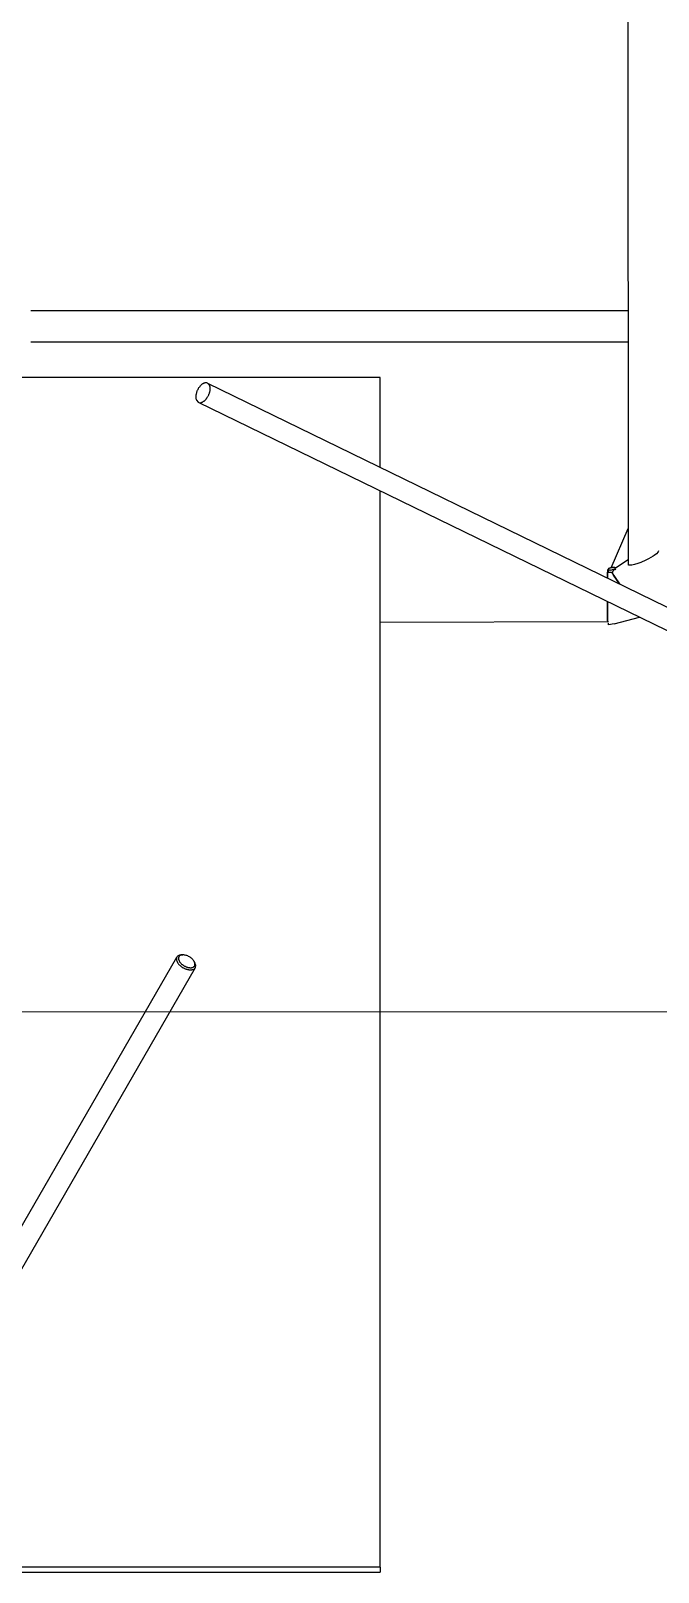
# Model space of a CAD drawing. Header units: millimetres. Extents: x -187347 to 135007, y -6415 to 292048.
# Drawn here: x -45450 to -45037, y 7686 to 8700 of the extents above; entities that cross this region are included whole.
import ezdxf

# ---------------------------------------------------------------- set-up
doc = ezdxf.new("R2010")
doc.units = ezdxf.units.MM
doc.header["$LTSCALE"] = 100
doc.linetypes.add('Z_LINE-CNTR', pattern=[17, 12, -2, 1, -2])
doc.layers.get('0').update_dxf_attribs({"lineweight": 18})
doc.layers.add('Layout Cabinplant', color=30, linetype='Continuous')
doc.layers.add('S-GRID', color=7, linetype='Continuous', lineweight=5)

# ---------------------------------------------------------------- blocks, each defined once
blk = doc.blocks.new('CP_Giblet area_New')
at = {"color": 0, "linetype": 'Continuous'}
for p, q in [((4281.5, 965.9), (4043.5, 965.9)), ((4043.5, 962.5), (4043.5, 965.9)), ((4043.5, 962.5), (4043.5, 254.5)), ((4043.5, 962.5), (4281.5, 962.5)), ((4165.2, 568.2), (4389.6, 957)), ((4401.8, 950), (4177.3, 561.2)), ((4165.5, 564.7), (4165.9, 564.1)), ((4174.1, 559.8), (4173.3, 559.8)), ((4163.2, 196.2), (3760.3, 392.4)), ((4157.1, 183.6), (3754.1, 379.9)), ((3889.4, 341.9), (3872.8, 337.6)), ((3889.4, 341.9), (3893.1, 342.6)), ((3893.1, 342.6), (3893.3, 341.4)), ((3893.6, 340.7), (4043.5, 341.1)), ((3893.9, 339.3), (3893.6, 340.7)), ((3893.6, 340.7), (3893.8, 339.8)), ((3893.8, 339.8), (3893.9, 339.3)), ((3893.8, 338.1), (3893.9, 339.3)), ((3893.9, 339.3), (3893.8, 338.1)), ((3893.8, 327.4), (3893.8, 338.1)), ((3893.8, 338.1), (3893.8, 327.4)), ((3891.2, 308.1), (3886, 315.7)), ((3886, 315.7), (3889.9, 309.9)), ((3891.5, 305.1), (3880.3, 279.3)), ((3888.6, 305.1), (3880.3, 299.6)), ((3890, 306.9), (3888.9, 305.9)), ((3889.9, 309.9), (3890.3, 309.1)), ((3891.8, 306.6), (3890.9, 306.4)), ((3893.8, 308.1), (3891.2, 308.1)), ((3893.9, 310.8), (3893.8, 311.8)), ((3893.8, 311.8), (3893.8, 308.1)), ((3893.8, 308.1), (3893.9, 310.8)), ((3893.9, 306.7), (3893.8, 308.1)), ((3860.3, 294), (3860.6, 294.7)), ((3860.6, 294.7), (3861.7, 295.9)), ((3861.7, 295.9), (3863.1, 297)), ((3863.1, 297), (3863.9, 297.5)), ((3863.9, 297.5), (3866.9, 299.2)), ((3866.9, 299.2), (3869.1, 300.3)), ((3869.1, 300.3), (3871.4, 301.4)), ((3871.4, 301.4), (3872, 301.6)), ((3872, 301.6), (3873.8, 302.3)), ((3873.8, 302.3), (3876, 303)), ((3876, 303), (3877.8, 303.4)), ((3877.8, 303.4), (3879.2, 303.5)), ((3879.2, 303.5), (3880.1, 303.3)), ((3880.1, 303.3), (3880.3, -286.7)), ((4043.5, 239), (4043.5, 179.9)), ((4164.5, 194.8), (4163.2, 196.2)), ((4155.8, 185), (4157.1, 183.6)), ((4043.5, 179.9), (4281.5, 179.9)), ((3880.3, 156.7), (4273.5, 156.7)), ((3880.3, 136.1), (4273.5, 136.1))]:
    blk.add_line(p, q, dxfattribs=at)
for points in [[(4165.2, 568.2), (4165, 567.4), (4164.9, 566.6), (4165.2, 565.7), (4165.5, 564.7)], [(4177.3, 561.2), (4177.6, 562.1), (4177.6, 563.1), (4177.4, 563.6), (4177.2, 564.1), (4176.9, 564.7), (4176.6, 565.2), (4176.2, 565.8), (4175.7, 566.3), (4175.1, 566.8), (4174.6, 567.3), (4173.9, 567.8), (4173.3, 568.2), (4172.6, 568.6), (4171.9, 568.9), (4171.1, 569.1), (4170.4, 569.4), (4169.7, 569.5), (4169, 569.6), (4168.4, 569.6), (4167.8, 569.6), (4167.2, 569.5), (4166.7, 569.4), (4165.8, 568.9), (4165.2, 568.2)], [(4173.3, 559.8), (4174.3, 559.9), (4175.3, 560.2), (4175.5, 560.4), (4175.8, 560.6), (4175.9, 560.9), (4176.1, 561.3), (4176.2, 561.8), (4176.3, 562.4), (4176.2, 562.9), (4176, 563.3), (4175.8, 563.8), (4175.5, 564.3), (4175.1, 564.8), (4174.7, 565.3), (4174.2, 565.8), (4173.7, 566.2), (4173.2, 566.6), (4172.6, 567), (4171.9, 567.3), (4171.3, 567.6), (4170.7, 567.8), (4170, 568), (4169.4, 568.1), (4168.8, 568.2), (4168.2, 568.2), (4167.7, 568.2), (4167.2, 568.1), (4166.7, 567.9), (4166.3, 567.7), (4166, 567.4), (4165.7, 567.1), (4165.5, 566.8), (4165.4, 566.4), (4165.4, 566), (4165.5, 565), (4165.9, 564.1)], [(4165.9, 564.1), (4166.5, 563.2), (4167.2, 562.4), (4168.1, 561.7), (4169.1, 561)], [(4169.1, 561), (4170.2, 560.5), (4171.3, 560.1), (4172.3, 559.9), (4173.3, 559.8)], [(4174.1, 559.8), (4175.1, 559.9), (4176.1, 560.2), (4176.8, 560.6), (4177.3, 561.2)], [(3888.3, 306.4), (3888.5, 306.3), (3888.6, 306.2), (3888.9, 306.1), (3889.3, 306.1), (3889.6, 306.2), (3889.9, 306.2), (3890.4, 306.3), (3890.9, 306.4)], [(3888.9, 305.9), (3888.8, 305.5), (3888.6, 305.1)], [(3888.6, 305.1), (3888.8, 305.1), (3889.1, 305), (3889.3, 304.9), (3889.6, 304.9), (3889.9, 304.9), (3890.2, 304.9), (3890.8, 305), (3891.5, 305.1)], [(3890, 306.9), (3890.2, 307.1), (3890.3, 307.3), (3890.5, 307.8), (3890.6, 308.3)], [(3891.5, 305.1), (3892.2, 305.3), (3892.8, 305.5), (3893, 305.6), (3893.2, 305.7), (3893.4, 305.9), (3893.5, 306.2), (3893.7, 306.4), (3893.9, 306.7)], [(3891.8, 306.6), (3892.4, 306.7), (3892.9, 306.9), (3893.1, 307), (3893.3, 307.1), (3893.4, 307.3), (3893.6, 307.6), (3893.7, 307.8), (3893.8, 308.1)], [(4163.2, 196.2), (4162.3, 196.5), (4161.3, 196.4), (4160.8, 196.2), (4160.3, 196), (4159.7, 195.6), (4159.2, 195.2), (4158.7, 194.8), (4158.2, 194.3), (4157.7, 193.7), (4157.3, 193.1), (4156.9, 192.4), (4156.5, 191.7), (4156.2, 191), (4155.9, 190.3), (4155.7, 189.5), (4155.5, 188.8), (4155.4, 188.1), (4155.4, 187.4), (4155.5, 186.2), (4155.8, 185)], [(4157.1, 183.6), (4158, 183.4), (4158.9, 183.5), (4159.5, 183.7), (4160, 183.9), (4160.5, 184.2), (4161, 184.6), (4161.6, 185.1), (4162.1, 185.6), (4162.5, 186.2), (4163, 186.8), (4163.4, 187.5), (4163.7, 188.2), (4164.1, 188.9), (4164.3, 189.6), (4164.5, 190.3), (4164.7, 191.1), (4164.8, 191.7), (4164.9, 192.5), (4164.8, 193.7), (4164.5, 194.8)]]:
    blk.add_spline(points, degree=3, dxfattribs=at)

msp = doc.modelspace()

# ---------------------------------------------------------------- linework, layer by layer
at = {"layer": 'S-GRID', "color": 152, "linetype": 'Z_LINE-CNTR'}
msp.add_line((-89691.4, 8055), (-18064, 8055), dxfattribs=at)

# ---------------------------------------------------------------- block references
at = {"layer": 'Layout Cabinplant', "rotation": 180}
msp.add_blockref('CP_Giblet area_New', (-41176.6, 8652.2, 0), dxfattribs=at)

doc.saveas('drawing.dxf')
